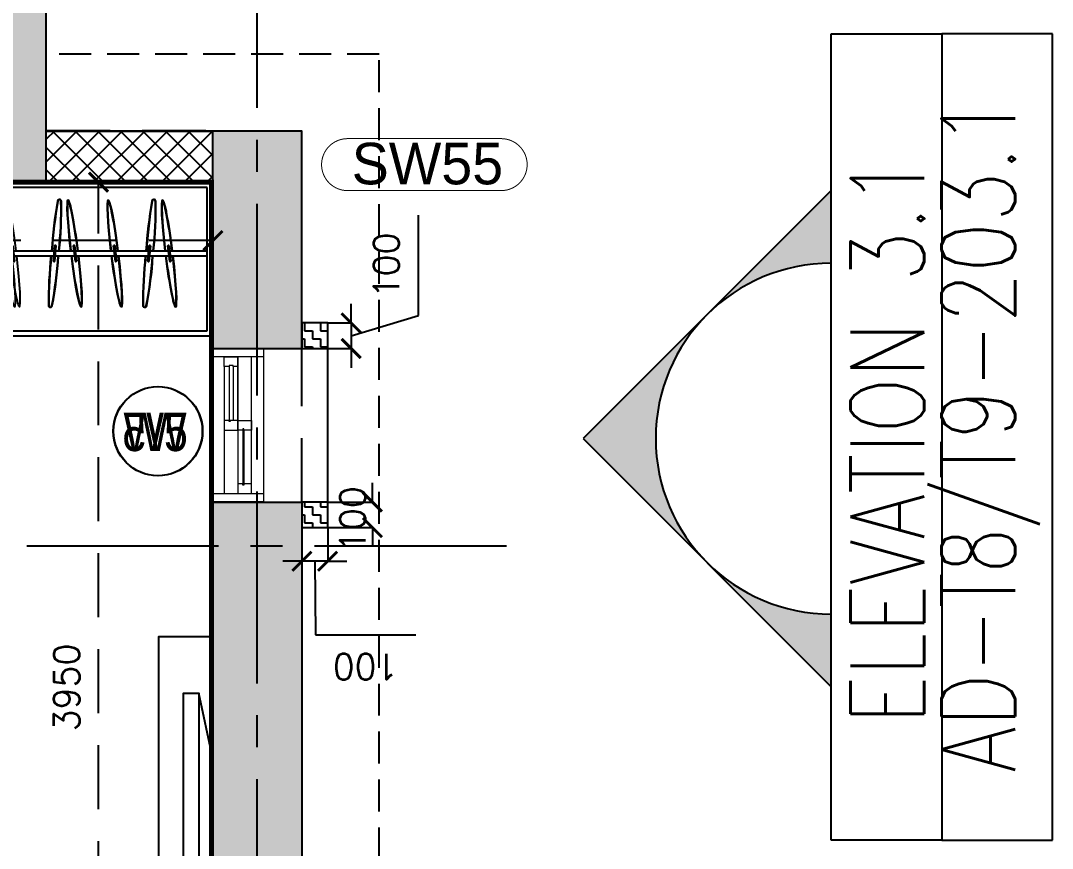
# Model space of a CAD drawing. Header units: millimetres. Extents: x 1135099 to 1230264, y -5736945 to -5695799.
# Drawn here: x 1216051 to 1220083, y -5726078 to -5722843 of the extents above; entities that cross this region are included whole.
import ezdxf
from ezdxf.enums import TextEntityAlignment as Align

# ---------------------------------------------------------------- set-up
doc = ezdxf.new("R2010")
doc.units = ezdxf.units.MM
doc.header["$LTSCALE"] = 1000
doc.header["$MEASUREMENT"] = 0
for name, pattern in [('2BHK-A - FRONT$1$AUDIT_D_120904163729-0', [0]), ('AUDIT_D_120904163729-0', [0]), ('T8(T9 IS SIMILAR) - 1st FLOOR ELEVATION$0$AUDIT_D_120904163729-0', [0]), ('T8(T9 IS SIMILAR) - 1st FLOOR ELEVATION$0$HIDDEN', [0.375, 0.25, -0.125]), ('T8(T9 IS SIMILAR) - DIMENSION & TEXTING$0$HIDDEN', [0.375, 0.25, -0.125]), ('T8(T9 IS SIMILAR) - TYPICAL FLOOR ELEVATION$1$AUDIT_D_120904163729-0', [0]), ('T8(T9 IS SIMILAR) - TYPICAL FLOOR ELEVATION$1$HIDDEN', [0.375, 0.25, -0.125]), ('T8(T9 IS SIMILAR)$0$$0$HIDDEN', [0.375, 0.25, -0.125]), ('T8_REFUGE COLUMNS$0$CENTER2', [1.125, 0.75, -0.125, 0.125, -0.125])]:
    doc.linetypes.add(name, pattern=pattern)
doc.layers.get('0').update_dxf_attribs({"linetype": 'AUDIT_D_120904163729-0'})
for name, color, linetype in [('2BHK-A - FRONT$0$a-furniture', 8, 'Continuous'), ('2BHK-A - FRONT$0$a-window-no', 125, 'Continuous'), ('2BHK-A - FRONT$1$A-HATCH -160', 251, '2BHK-A - FRONT$1$AUDIT_D_120904163729-0'), ('T8(T9 IS SIMILAR) - 1st FLOOR ELEVATION$0$A-WALL-FEATURES', 110, 'T8(T9 IS SIMILAR) - 1st FLOOR ELEVATION$0$AUDIT_D_120904163729-0'), ('T8(T9 IS SIMILAR) - DIMENSION & TEXTING$0$A-DIMENSIONS', 2, 'T8(T9 IS SIMILAR) - DIMENSION & TEXTING$0$HIDDEN'), ('T8(T9 IS SIMILAR) - DIMENSION & TEXTING$0$T8_REFUGE COLUMNS$0$a-section line', 92, 'Continuous'), ('T8(T9 IS SIMILAR) - DIMENSION & TEXTING$1$a-window-no', 125, 'Continuous'), ('T8(T9 IS SIMILAR) - TYPICAL FLOOR ELEVATION$1$A-DIM', 1, 'T8(T9 IS SIMILAR) - TYPICAL FLOOR ELEVATION$1$AUDIT_D_120904163729-0'), ('T8(T9 IS SIMILAR) - TYPICAL FLOOR ELEVATION$1$A-WALL HATCH', 252, 'T8(T9 IS SIMILAR) - TYPICAL FLOOR ELEVATION$1$AUDIT_D_120904163729-0'), ('T8(T9 IS SIMILAR) - TYPICAL FLOOR ELEVATION$1$A-WALL-FEATURES', 6, 'T8(T9 IS SIMILAR) - TYPICAL FLOOR ELEVATION$1$AUDIT_D_120904163729-0'), ('T8(T9 IS SIMILAR)$0$S-BEAM', 20, 'T8(T9 IS SIMILAR)$0$$0$HIDDEN'), ('T8_REFUGE COLUMNS$0$A-CENTERLINE', 193, 'T8_REFUGE COLUMNS$0$CENTER2'), ('T8_REFUGE COLUMNS$1$A-RCC COLS', 3, 'Continuous'), ('T8_TYPICAL COLUMNS$0$A-RCC COLS', 3, 'Continuous')]:
    doc.layers.add(name, color=color, linetype=linetype)
for name, color, linetype, lineweight in [('2BHK-A - FRONT$1$A-WALL- 160', 6, 'Continuous', 30), ('2BHK-A - FRONT$1$Window', 4, 'Continuous', 20), ('T8(T9 IS SIMILAR)$0$D&W', 8, 'Continuous', 25), ('T8_REFUGE COLUMNS$0$A-COLUMN NO size reduce', 81, 'Continuous', 25)]:
    doc.layers.add(name, color=color, linetype=linetype, lineweight=lineweight)
doc.layers.add('A-RERA CARPET AREA', color=30, linetype='Continuous', plot=False)
doc.layers.add('T8_REFUGE COLUMNS$1$COL-HATCH', color=7, linetype='Continuous', lineweight=25, true_color=0xa3a3a3)
doc.styles.add('2BHK-A - FRONT$0$LODHA STANDERD', font='sanss___.ttf')
doc.styles.add('T8(T9 IS SIMILAR) - DIMENSION & TEXTING$0$Romans 1', font='romans.shx', dxfattribs={"height": 100})
doc.styles.add('T8(T9 IS SIMILAR) - DIMENSION & TEXTING$0$T8_REFUGE COLUMNS$0$TEXT1', font='simplex.shx', dxfattribs={"width": 0.8})
doc.styles.add('T8(T9 IS SIMILAR) - DIMENSION & TEXTING$1$LODHA STANDERD', font='sanss___.ttf')
doc.styles.add('T8(T9 IS SIMILAR) - TYPICAL FLOOR ELEVATION$1$Romans 1', font='romans.shx', dxfattribs={"height": 100})
doc.styles.add('T8_REFUGE COLUMNS$0$STANDARD', font='GOTHIC.TTF')
doc.dimstyles.new('T8(T9 IS SIMILAR) - DIMENSION & TEXTING$0$ALPINE S', dxfattribs={"dimscale": 0, "dimtxt": 100, "dimasz": 75, "dimexe": 0, "dimexo": 0, "dimgap": 75, "dimtad": 1, "dimdec": 0, "dimzin": 0, "dimdsep": 46, "dimtxsty": 'T8(T9 IS SIMILAR) - DIMENSION & TEXTING$0$Romans 1', "dimblk": 'T8(T9 IS SIMILAR) - DIMENSION & TEXTING$0$_ArchTick', "dimcen": 0.09, "dimclrd": 256, "dimclre": 256, "dimclrt": 7, "dimadec": 0, "dimazin": 0, "dimtfac": 1, "dimtdec": 0, "dimtofl": 0, "dimtmove": 1, "dimatfit": 0, "dimldrblk": 'T8(T9 IS SIMILAR) - DIMENSION & TEXTING$0$_Open90', "dimfxl": 1, "dimtolj": 1, "dimtzin": 0, "dimarcsym": 0})
doc.dimstyles.new('T8(T9 IS SIMILAR) - TYPICAL FLOOR ELEVATION$1$ALPINE S', dxfattribs={"dimscale": 0, "dimtxt": 100, "dimasz": 75, "dimexe": 0, "dimexo": 0, "dimgap": 75, "dimtad": 1, "dimdec": 0, "dimzin": 0, "dimdsep": 46, "dimtxsty": 'T8(T9 IS SIMILAR) - TYPICAL FLOOR ELEVATION$1$Romans 1', "dimblk": 'T8(T9 IS SIMILAR) - TYPICAL FLOOR ELEVATION$1$_ArchTick', "dimcen": 0.09, "dimclrd": 256, "dimclre": 256, "dimclrt": 7, "dimadec": 0, "dimazin": 0, "dimtfac": 1, "dimtdec": 0, "dimtofl": 0, "dimtmove": 1, "dimatfit": 0, "dimldrblk": 'T8(T9 IS SIMILAR) - TYPICAL FLOOR ELEVATION$1$_Open90', "dimfxl": 1, "dimtolj": 1, "dimtzin": 0, "dimarcsym": 0})

# ---------------------------------------------------------------- blocks, each defined once
blk = doc.blocks.new('T8(T9 IS SIMILAR) - DIMENSION & TEXTING$1$WINDOW TAG')
at = {"layer": 'T8(T9 IS SIMILAR) - DIMENSION & TEXTING$1$a-window-no'}
blk.add_circle((0, 0), 174.0900956831736, dxfattribs=at)
at = {"layer": 'T8(T9 IS SIMILAR) - DIMENSION & TEXTING$1$a-window-no', "style": 'T8(T9 IS SIMILAR) - DIMENSION & TEXTING$1$LODHA STANDERD'}
blk.add_attdef('WINDOW', text='', height=150, dxfattribs=at).set_placement((11.34681474116587, 2.790841638110578), align=Align.MIDDLE_CENTER)
blk = doc.blocks.new('T8(T9 IS SIMILAR) - DIMENSION & TEXTING$0$_ArchTick')
at = {"color": 0, "linetype": 'ByBlock', "const_width": 0.15}
blk.add_lwpolyline([(-0.5, -0.5), (0.5, 0.5)], dxfattribs=at)
blk = doc.blocks.new('*D535')
at = {"layer": 'T8(T9 IS SIMILAR) - DIMENSION & TEXTING$0$A-DIMENSIONS', "linetype": 'T8(T9 IS SIMILAR) - DIMENSION & TEXTING$0$HIDDEN', "lineweight": -2, "transparency": 16777216}
for p, q in [((1216152.191388708, -5723474.384338683), (1216355.803454584, -5723474.384338683)), ((1216223.798399732, -5727424.643988041), (1216355.803454584, -5727424.643988041))]:
    blk.add_line(p, q, dxfattribs=at)
at = {"layer": 'T8(T9 IS SIMILAR) - DIMENSION & TEXTING$0$A-DIMENSIONS', "lineweight": -2, "transparency": 16777216}
blk.add_line((1216355.803454584, -5727424.643988041), (1216355.803454584, -5723474.384338683), dxfattribs=at)
at = {"layer": 'T8(T9 IS SIMILAR) - DIMENSION & TEXTING$0$A-DIMENSIONS', "linetype": 'ByBlock', "lineweight": -2, "transparency": 16777216, "xscale": 75, "yscale": 75, "zscale": 75}
for p, rotation in [((1216355.803454584, -5723474.384338683), 90), ((1216355.803454584, -5727424.643988041), 270)]:
    blk.add_blockref('T8(T9 IS SIMILAR) - DIMENSION & TEXTING$0$_ArchTick', p, dxfattribs=dict(at, rotation=rotation))
at = {"layer": 'T8(T9 IS SIMILAR) - DIMENSION & TEXTING$0$A-DIMENSIONS', "color": 7, "linetype": 'ByBlock', "transparency": 16777216, "insert": (1216230.803454585, -5725449.514163362), "char_height": 100, "attachment_point": 5, "rotation": 90, "style": 'T8(T9 IS SIMILAR) - DIMENSION & TEXTING$0$Romans 1'}
blk.add_mtext('\\A1;3950', dxfattribs=at)
blk = doc.blocks.new('T8(T9 IS SIMILAR) - DIMENSION & TEXTING$0$_Open90')
at = {"color": 0, "linetype": 'ByBlock', "lineweight": -2}
for p, q in [((0, 0), (-1, 0)), ((-0.5, 0.5), (0, 0)), ((0, 0), (-0.5, -0.5))]:
    blk.add_line(p, q, dxfattribs=at)
blk = doc.blocks.new('*D536')
at = {"layer": 'T8(T9 IS SIMILAR) - DIMENSION & TEXTING$0$A-DIMENSIONS', "linetype": 'T8(T9 IS SIMILAR) - DIMENSION & TEXTING$0$HIDDEN', "lineweight": -2, "transparency": 16777216}
for p, q in [((1214202.191973625, -5723474.027685666), (1214202.191973625, -5723702.608268144)), ((1216802.264499908, -5723474.931173137), (1216802.264499908, -5723702.608268144))]:
    blk.add_line(p, q, dxfattribs=at)
at = {"layer": 'T8(T9 IS SIMILAR) - DIMENSION & TEXTING$0$A-DIMENSIONS', "lineweight": -2, "transparency": 16777216}
blk.add_line((1216802.264499908, -5723702.608268144), (1214202.191973625, -5723702.608268144), dxfattribs=at)
at = {"layer": 'T8(T9 IS SIMILAR) - DIMENSION & TEXTING$0$A-DIMENSIONS', "linetype": 'ByBlock', "lineweight": -2, "transparency": 16777216, "xscale": 75, "yscale": 75, "zscale": 75, "rotation": 180}
blk.add_blockref('T8(T9 IS SIMILAR) - DIMENSION & TEXTING$0$_ArchTick', (1214202.191973625, -5723702.608268144), dxfattribs=at)
at = {"layer": 'T8(T9 IS SIMILAR) - DIMENSION & TEXTING$0$A-DIMENSIONS', "linetype": 'ByBlock', "lineweight": -2, "transparency": 16777216, "xscale": 75, "yscale": 75, "zscale": 75}
blk.add_blockref('T8(T9 IS SIMILAR) - DIMENSION & TEXTING$0$_ArchTick', (1216802.264499908, -5723702.608268144), dxfattribs=at)
at = {"layer": 'T8(T9 IS SIMILAR) - DIMENSION & TEXTING$0$A-DIMENSIONS', "color": 7, "linetype": 'ByBlock', "transparency": 16777216, "insert": (1215502.228236767, -5723577.608268144), "char_height": 100, "attachment_point": 5, "style": 'T8(T9 IS SIMILAR) - DIMENSION & TEXTING$0$Romans 1'}
blk.add_mtext('\\A1;2600', dxfattribs=at)
blk = doc.blocks.new('T8(T9 IS SIMILAR) - 1st FLOOR ELEVATION')
at = {"layer": 'T8(T9 IS SIMILAR) - 1st FLOOR ELEVATION$0$A-WALL-FEATURES', "color": 2, "linetype": 'T8(T9 IS SIMILAR) - 1st FLOOR ELEVATION$0$HIDDEN', "ltscale": 0.5}
blk.add_lwpolyline([(1213403.923836217, -5728184.613145607), (1217451.947179987, -5728184.674789916), (1217451.949408412, -5722974.027665386), (1216152.191388707, -5722974.027665387)], dxfattribs=at)
blk = doc.blocks.new('T8_REFUGE COLUMNS')
at = {"layer": 'T8_REFUGE COLUMNS$1$COL-HATCH', "linetype": 'ByBlock'}
h = blk.add_hatch(color=256, dxfattribs=at)
h.dxf.hatch_style = 1
h.paths.add_polyline_path([(1215902.069074492, -5723474.863638669), (1216152.069074492, -5723474.863638669), (1216152.069074492, -5721674.863253403), (1215902.069074492, -5721674.863253403)])
h = blk.add_hatch(color=256, dxfattribs=at)
h.dxf.hatch_style = 1
h.paths.add_polyline_path([(1216802.069074492, -5724124.863883417), (1217152.069074492, -5724124.863883417), (1217152.069074492, -5723274.863253403), (1216802.069074492, -5723274.863253403)])
h = blk.add_hatch(color=256, dxfattribs=at)
h.dxf.hatch_style = 1
h.paths.add_polyline_path([(1217152.069074492, -5726519.859366556), (1216802.069074492, -5726519.859366556), (1216802.069074492, -5724724.863253403), (1217152.069074492, -5724724.863253403)])
at = {"layer": 'T8_REFUGE COLUMNS$0$A-CENTERLINE'}
for p, q in [((1216977.069084531, -5728808.541404216), (1216977.069084531, -5698299.636913834)), ((1217951.315823077, -5724897.361309979), (1182156.903157666, -5724897.361309979))]:
    blk.add_line(p, q, dxfattribs=at)
at = {"layer": 'T8_REFUGE COLUMNS$0$A-COLUMN NO size reduce', "linetype": 'ByBlock', "const_width": 3.9}
blk.add_lwpolyline([(1217330.155076197, -5723507.379060685, -1), (1217330.155076199, -5723304.204349603), (1217930.355620046, -5723304.204349602, -1), (1217930.355620044, -5723507.379060685)], format="xyb", close=True, dxfattribs=at)
at = {"layer": 'T8_REFUGE COLUMNS$1$A-RCC COLS', "linetype": 'ByBlock'}
for points in [[(1215902.069074492, -5723474.863638669), (1216152.069074492, -5723474.863638669), (1216152.069074492, -5721674.863253403), (1215902.069074492, -5721674.863253403)], [(1216802.069074492, -5724124.863883417), (1217152.069074492, -5724124.863883417), (1217152.069074492, -5723274.863253403), (1216802.069074492, -5723274.863253403)], [(1217152.069074492, -5726519.859366556), (1216802.069074492, -5726519.859366556), (1216802.069074492, -5724724.863253403), (1217152.069074492, -5724724.863253403)]]:
    blk.add_lwpolyline(points, close=True, dxfattribs=at)
at = {"layer": 'T8_REFUGE COLUMNS$0$A-COLUMN NO size reduce', "linetype": 'ByBlock', "insert": (1217346.405076198, -5723320.454349604), "char_height": 162.5, "attachment_point": 1, "style": 'T8_REFUGE COLUMNS$0$STANDARD'}
blk.add_mtext_dynamic_manual_height_columns('SW55', width=444.6849770843983, gutter_width=500, heights=[0], dxfattribs=at)
blk = doc.blocks.new('T8_TYPICAL COLUMNS')
at = {"layer": 'T8_TYPICAL COLUMNS$0$A-RCC COLS', "linetype": 'ByBlock'}
blk.add_blockref('T8_REFUGE COLUMNS', (0, 0), dxfattribs=at)
blk = doc.blocks.new('2BHK-A - FRONT$0$WINDOW TAG')
at = {"layer": '2BHK-A - FRONT$0$a-window-no'}
blk.add_circle((0, 0), 174.0900956831736, dxfattribs=at)
at = {"layer": '2BHK-A - FRONT$0$a-window-no', "style": '2BHK-A - FRONT$0$LODHA STANDERD'}
blk.add_attdef('WINDOW', text='', height=150, dxfattribs=at).set_placement((11.34681474116587, 2.790841638110578), align=Align.MIDDLE_CENTER)
blk = doc.blocks.new('2BHK-A - FRONT$0$1500-flat-1-flat-1')
at = {"layer": '2BHK-A - FRONT$1$Window', "color": 1, "lineweight": 13}
for p, q in [((5694378.815488767, 1149675.607514798), (5694378.815108042, 1149141.603627951, -1.245012984637178e-09)), ((5694425.488441375, 1149179.103627951, -1.245017357293244e-09), (5694425.489713932, 1149675.607514798)), ((5694478.815042851, 1149427.355316401), (5694478.815488768, 1149675.607514798)), ((5694578.813578997, 1149675.607514798), (5694578.815108042, 1149141.603627951, -1.24502172994931e-09)), ((5694478.815247437, 1149638.10748181), (5694478.814801521, 1149427.355283413)), ((5694532.162134417, 1149638.107544674), (5694532.16086186, 1149141.603627951, -1.245017357293244e-09)), ((5694478.81613927, 1149457.04460192), (5694478.814866712, 1149141.603594963, -1.245017357293244e-09)), ((5694378.815934683, 1149389.855316401), (5694378.815108042, 1149179.103627951, -1.245012984637178e-09)), ((5694478.815934683, 1149389.855316401), (5694478.815108042, 1149179.103627951, -1.245017357293244e-09))]:
    blk.add_line(p, q, dxfattribs=at)
at = {"layer": '2BHK-A - FRONT$1$Window', "color": 5, "lineweight": 13}
for p, q in [((5694497.398580771, 1149638.10748181), (5694497.398134855, 1149427.355283413)), ((5694513.578580771, 1149638.10748181), (5694513.578134854, 1149427.355283413)), ((5694455.732601349, 1149389.855316401), (5694455.731774708, 1149179.103627951, -1.245017357293244e-09)), ((5694460.232601349, 1149389.855316401), (5694460.231774708, 1149179.103627951, -1.245017357293244e-09))]:
    blk.add_line(p, q, dxfattribs=at)
at = {"layer": '2BHK-A - FRONT$1$Window', "color": 4, "lineweight": 13}
for points in [[(5694378.815488767, 1149708.607514798), (5694378.815488767, 1149675.607514798), (5694578.815488767, 1149675.607514798), (5694578.815488767, 1149708.607514798)], [(5694513.578801084, 1149638.107544674), (5694532.162134417, 1149638.107544674), (5694532.162134417, 1149675.607544674), (5694478.815467751, 1149675.607544674), (5694478.815467751, 1149638.107544674), (5694497.398801085, 1149638.107544674), (5694497.398801085, 1149642.607544674), (5694513.578801084, 1149642.607544674)], [(5694460.232601349, 1149389.855316401), (5694478.815934683, 1149389.855316401), (5694478.815934683, 1149427.355316401), (5694425.489268016, 1149427.355316401), (5694425.489268016, 1149389.855316401), (5694455.732601349, 1149389.855316401), (5694455.732601349, 1149394.355316401), (5694460.232601349, 1149394.355316401)], [(5694513.578084238, 1149427.355571374), (5694532.161417572, 1149427.355571374), (5694532.161417572, 1149389.855571374), (5694478.834750904, 1149389.855571374), (5694478.834750904, 1149427.355571374), (5694509.078084238, 1149427.355571374), (5694509.078084238, 1149422.855571374), (5694513.578084238, 1149422.855571374)], [(5694460.231774708, 1149179.103627951), (5694478.815108042, 1149179.103627951), (5694478.815108042, 1149141.603627951), (5694425.488441375, 1149141.603627951), (5694425.488441375, 1149179.103627951), (5694455.731774708, 1149179.103627951), (5694455.731774708, 1149174.603627951), (5694460.231774708, 1149174.603627951)], [(5694378.815108042, 1149141.603627951), (5694378.815108042, 1149108.603627951), (5694578.815108042, 1149108.603627951), (5694578.815108042, 1149141.603627951)]]:
    blk.add_lwpolyline(points, close=True, dxfattribs=at)
blk = doc.blocks.new('2BHK-A - FRONT$0$A$C7BF77BFD')
at = {"layer": '2BHK-A - FRONT$0$a-furniture'}
for p, q in [((-300, 1078.120379562071), (-246.9463325756151, 1328.120379562071)), ((-300, 1078.120379562071), (-300, 478.1203795620712)), ((-246.9463325756151, 228.1203795620713), (-300, 478.1203795620712))]:
    blk.add_line(p, q, dxfattribs=at)
for points in [[(-300, 1550), (-300, 0), (-90, 0), (-90, 1550)], [(-246.9463325756151, 228.1203795620713), (-186.946332575615, 228.1203795620713), (-186.946332575615, 1328.120379562071), (-246.9463325756151, 1328.120379562071)]]:
    blk.add_lwpolyline(points, close=True, dxfattribs=at)
blk = doc.blocks.new('2BHK-A - FRONT$0$A$C6E931037')
at = {"layer": '2BHK-A - FRONT$0$a-furniture'}
for p, q in [((1049.999999966123, 599.9999779458158), (-1.58324838e-08, 600.0000000004657)), ((-1.58324838e-08, 600.0000000004657), (0, 0)), ((1029.999999966705, 579.9999779453501), (19.99999998451676, 580.0000000009312)), ((19.99999998451676, 580.0000000009312), (19.99999999930151, 20.00000000093132)), ((1029.999999981723, 19.99997794535011), (1029.999999966705, 579.9999779453501)), ((1049.999999982305, -2.20541842282e-05), (1049.999999966123, 599.9999779458158)), ((1028.958442471688, 287.4999779420905), (18.95844248938374, 287.5000000759028)), ((169.2455969427246, 247.5497097959742), (161.9334363370435, 307.1024788944051)), ((170.7943349257111, 247.5497097959742), (163.4821743199136, 307.1024788944051)), ((164.9110747920349, 307.4680869244038), (172.2232353979489, 247.915317825973)), ((166.4598127751378, 307.4680869244038), (173.7719733808189, 247.915317825973)), ((242.4340424101101, 247.6141369538382), (247.663386973436, 307.3858188400045)), ((243.982780393213, 247.6141369538382), (249.2121249565389, 307.3858188395389)), ((250.651971067884, 307.1243516113609), (245.4226265043253, 247.3526697256602)), ((252.2007090507541, 307.1243516118266), (246.9713644874282, 247.3526697256602)), ((381.3557005159091, 247.549709785264), (374.0435399103444, 307.1024788832292)), ((374.0435399103444, 307.1024788832292), (374.0435399101116, 307.1024788836949)), ((382.904438499012, 247.549709785264), (375.5922778934473, 307.1024788832292)), ((375.5922778934473, 307.1024788832292), (375.5922778933308, 307.1024788836949)), ((377.021178365103, 307.4680869136937), (377.0211783654522, 307.4680869141594)), ((377.0211783654522, 307.4680869141594), (384.3333389712499, 247.9153178152628)), ((378.5699163482059, 307.4680869136937), (378.5699163484387, 307.4680869136937)), ((378.5699163484387, 307.4680869136937), (385.8820769540034, 247.9153178157285)), ((538.209900370799, 247.5497097959742), (530.8977397650013, 307.1024788944051)), ((539.758638353669, 247.5497097959742), (532.446477747988, 307.1024788939393)), ((533.8753782201092, 307.4680869244038), (541.1875388257904, 247.915317825973)), ((535.4241162033286, 307.4680869244038), (542.7362768088933, 247.915317825973)), ((611.3983458383009, 247.6141369543038), (616.6276904016268, 307.3858188400045)), ((612.9470838212873, 247.6141369538382), (618.1764283846132, 307.3858188400045)), ((619.6162744957255, 307.1243516118266), (614.3869299325161, 247.3526697256602)), ((621.1650124788283, 307.1243516118266), (615.9356679155024, 247.3526697256602)), ((780.1671005079988, 247.5497097959742), (772.8549399024341, 307.1024788939393)), ((775.8325783574255, 307.4680869244038), (783.1447389632231, 247.9153178264387)), ((799.4177296082489, 247.5497097722255), (792.1055690022187, 307.102478871122)), ((795.0832074575592, 307.4680869006552), (802.3953680631239, 247.91531780269)), ((853.3555459755008, 247.6141369543038), (858.5848905388266, 307.3858188400045)), ((861.5734746332747, 307.1243516113609), (856.3441300697157, 247.3526697261259)), ((872.6061750755181, 247.6141369310208), (877.8355196390767, 307.3858188162558)), ((880.8241037332917, 307.1243515885435), (875.594759169966, 247.3526697023772)), ((1029.999999975203, 267.4999779416248), (19.99999999278225, 267.5000000759028)), ((381.3557005156763, 247.5497097857296), (381.3557005159091, 247.549709785264)), ((382.9044384988957, 247.5497097857296), (382.904438499012, 247.549709785264)), ((384.3333389712499, 247.9153178152628), (384.3333389707842, 247.9153178157285)), ((385.8820769540034, 247.9153178157285), (385.8820769540034, 247.9153178157285)), ((0, 0), (1049.999999982305, -2.20541842282e-05)), ((19.99999999930151, 20.00000000093132), (1029.999999981723, 19.99997794535011))]:
    blk.add_line(p, q, dxfattribs=at)
for centre, radius, start, end in [((263.6081265741959, 481.0965554751455), 6.914251683667059, 353.3257619281237, 176.6742380734257), ((265.156864557066, 481.0965554746799), 6.914251683782685, 353.3257619281237, 176.6742380734257), ((632.5724300021537, 481.0965554751455), 6.914251683782685, 353.3257619281237, 176.6742380734257), ((634.1211679849075, 481.0965554751455), 6.914251683667059, 353.3257619281237, 176.6742380734257), ((874.5296301394701, 481.0965554751455), 6.914251683667059, 353.3257619281237, 176.6742380734257), ((893.7802592394873, 481.0965554518625), 6.914251683667059, 353.3257619281237, 176.6742380734257), ((1679.106210710015, 203.5473303203471), 1449.303321599868, 168.9431999555321, 176.6792138027048), ((1680.654948692885, 203.5473303231411), 1449.303321599446, 168.9431999555321, 176.6792138027048), ((-1659.607994346879, 483.1034155935058), 1930.08556098206, 354.1834055098278, 359.9165696366917), ((-1658.059256359236, 483.1034155930402), 1930.08556097738, 354.1834055098278, 359.9165696366917), ((2048.070514137973, 203.5473303231411), 1449.303321599446, 168.9431999555321, 176.6792138027048), ((2049.619252120843, 203.5473303240724), 1449.303321599267, 168.9431999555321, 176.6792138027048), ((-1290.643690918921, 483.1034155958341), 1930.08556098218, 354.1834055098278, 359.9165696366917), ((-1289.094952936051, 483.1034155911774), 1930.08556098194, 354.1834055098278, 359.9165696366917), ((2290.027714275289, 203.5473303212784), 1449.303321599689, 168.9431999555321, 176.6792138027048), ((2309.278343371814, 203.547330298461), 1449.303321596172, 168.9431999555321, 176.6792138027048), ((-1048.686490781605, 483.1034155935048), 1930.08556098206, 354.1834055098278, 359.9165696366917), ((-1029.435861681704, 483.1034155725501), 1930.08556098218, 354.1834055098278, 359.9165696366917), ((163.422255564481, 307.2852829094045), 1.499999999962489, 6.999999995991733, 186.9999999959917), ((164.9709935474675, 307.2852829094045), 1.500000000078037, 6.999999995991733, 186.9999999959917), ((249.15767902066, 307.2550852256827), 1.500000000103518, 354.9999999832368, 174.9999999832367), ((250.7064170036465, 307.2550852256827), 1.499999999946961, 355.0000000103834, 175.0000000103834), ((375.5323591376655, 307.2852828986943), 1.500000000078037, 6.999999995991733, 186.9999999959917), ((377.0810971207683, 307.2852828986943), 1.499999999962489, 6.999999995991733, 186.9999999959917), ((532.3865589925554, 307.2852829094045), 1.500000000078037, 6.999999995991733, 186.9999999959917), ((533.9352969756582, 307.2852829094045), 1.500000000250334, 6.999999995991733, 187.0000000225049), ((618.1219824487342, 307.2550852256827), 1.499999999987546, 355.0000000103834, 174.9999999832367), ((619.6707204317207, 307.2550852256827), 1.499999999987546, 355.0000000103834, 174.9999999832367), ((774.3437591299879, 307.2852829094045), 1.500000000134787, 6.999999995991733, 187.0000000225049), ((793.5943882298889, 307.2852828861214), 1.500000000193584, 6.999999968689963, 186.9999999959917), ((860.0791825860506, 307.2550852256827), 1.500000000103518, 354.9999999832368, 174.9999999832367), ((879.3298116861843, 307.2550852023996), 1.499999999946961, 355.0000000103834, 175.0000000103834), ((170.7344161702785, 247.7325138109736), 1.500000000193584, 186.9999999959917, 6.999999995991733), ((172.283154153265, 247.7325138109736), 1.500000000078037, 186.9999999959917, 6.999999995991733), ((1671.523869685945, 107.7657770989463), 1450.798930632114, 173.6788706252783, 181.3108132120268), ((1673.07260766509, 107.7657770970836), 1450.798930628686, 173.6788706252783, 181.3108132120268), ((-1666.000159844639, 396.9866048046397), 1928.224804715497, 350.3383233361271, 356.149502564193), ((-1664.451421866077, 396.9866048051053), 1928.224804720058, 350.3383233361271, 356.149502564193), ((243.9283344572177, 247.4834033395164), 1.499999999946961, 174.9999999832367, 355.0000000103834), ((245.4770724403206, 247.4834033395164), 1.499999999946961, 174.9999999832367, 355.0000000103834), ((382.8445197432302, 247.7325138007291), 1.500000000078037, 186.9999999959917, 6.999999995991733), ((384.3932577264495, 247.7325138007291), 1.500000000078037, 186.9999999959917, 6.999999995991733), ((539.6987195983529, 247.7325138109736), 1.499999999962489, 186.9999999959917, 6.999999995991733), ((541.2474575813393, 247.7325138109736), 1.500000000078037, 186.9999999959917, 6.999999995991733), ((2040.488173110061, 107.7657770980149), 1450.79893062859, 173.6788706252783, 181.3108132120268), ((2042.036911093164, 107.7657770970836), 1450.798930628686, 173.6788706252783, 181.3108132120268), ((-1297.035856416565, 396.9866048046397), 1928.224804715497, 350.3383233361271, 356.149502564193), ((-1295.487118433462, 396.986604805571), 1928.224804715675, 350.3383233361271, 356.149502564193), ((612.8926378854084, 247.483403339982), 1.499999999987546, 174.9999999832367, 354.9999999832368), ((614.4413758683949, 247.4834033395164), 1.499999999946961, 174.9999999832367, 355.0000000103834), ((781.6559197355529, 247.7325138109736), 1.500000000250334, 186.9999999959917, 7.000000022504973), ((800.9065488356862, 247.7325137876905), 1.499999999962489, 187.0000000225049, 6.999999995991733), ((2282.445373247727, 107.7657770994119), 1450.798930628622, 173.6788706252783, 181.3108132120268), ((-1055.078656279249, 396.9866048055702), 1928.224804715559, 350.3383233361271, 356.149502564193), ((2301.696002347512, 107.7657770747319), 1450.798930628707, 173.6788706252783, 181.3108132120268), ((854.8498380226082, 247.4834033404477), 1.499999999987546, 175.0000000103834, 354.9999999832368), ((-1035.828027179232, 396.986604783684), 1928.224804715769, 350.3383233361271, 356.149502564193), ((874.100467122742, 247.483403316699), 1.500000000103518, 174.9999999832367, 354.9999999832368), ((227.9719927400583, 73.7736817584373), 6.914251683610495, 173.3257619281237, 356.6742380734257), ((229.520730722812, 73.7736817584373), 6.914251683869949, 173.3257619281237, 356.6742380734257), ((596.9362961678997, 73.7736817584373), 6.914251683842934, 173.3257619281237, 356.6742380734257), ((598.4850341510028, 73.7736817584373), 6.914251683842934, 173.3257619281237, 356.6742380734257), ((838.8934963053323, 73.7736817584373), 6.914251683610495, 173.3257619281237, 356.6742380734257), ((858.1441254052334, 73.77368173515424), 6.914251683726715, 173.3257619281237, 356.6742380734257)]:
    blk.add_arc(centre, radius, start, end, dxfattribs=at)
for centre, major_axis, ratio, start_param, end_param in [((169.1765018119476, 272.7289716168307), (-26.22124514872598, 213.5549042169847), 0.0657066117389684, -1.509643641963399, 1.493508477088102), ((170.7252397948177, 272.7289716172963), (-26.22124514872598, 213.5549042169847), 0.0657066117389684, -1.509643641963399, 1.493508477088102), ((381.2866053852487, 272.7289716065861), (-26.22124514871182, 213.5549042168683), 0.0657066117390044, -1.509643641963365, 1.49350847708806), ((382.8353433683515, 272.7289716065861), (-26.22124514871182, 213.5549042168683), 0.0657066117390044, -1.509643641963365, 1.49350847708806), ((538.140805240022, 272.7289716168307), (-26.22124514872598, 213.5549042169847), 0.0657066117389684, -1.509643641963399, 1.493508477088102), ((539.6895432230085, 272.7289716172963), (-26.22124514872598, 213.5549042169847), 0.0657066117389684, -1.509643641963399, 1.493508477088102), ((780.0980053773383, 272.7289716168307), (-26.22124514872598, 213.5549042169847), 0.0657066117389684, -1.509643641963399, 1.493508477088102), ((799.3486344772391, 272.7289715935476), (-26.22124514872598, 213.5549042169847), 0.0657066117389684, -1.509643641963399, 1.493508477088102), ((167.9578083779197, 282.6544331335463), (-26.22124514393536, 213.5549042169723), 0.0657066117405479, 1.633748928701264, 4.633301213605517), ((169.5065463609062, 282.6544331335463), (-26.22124514393536, 213.5549042169723), 0.0657066117405479, 1.633748928701264, 4.633301213605517), ((380.0679119512207, 282.654433122836), (-26.22124514393536, 213.5549042169723), 0.0657066117405479, 1.633748928701264, 4.633301213605517), ((381.6166499343235, 282.6544331223704), (-26.22124514393536, 213.5549042169723), 0.0657066117405479, 1.633748928701264, 4.633301213605517), ((536.9221118058776, 282.6544331335463), (-26.22124514393536, 213.5549042169723), 0.0657066117405479, 1.633748928701264, 4.633301213605517), ((538.4708497889804, 282.6544331335463), (-26.22124514393536, 213.5549042169723), 0.0657066117405479, 1.633748928701264, 4.633301213605517), ((778.8793119434268, 282.6544331335463), (-26.22124514393536, 213.5549042169723), 0.0657066117405479, 1.633748928701264, 4.633301213605517), ((798.129941043211, 282.6544331102632), (-26.22124514393536, 213.5549042169723), 0.0657066117405479, 1.633748928701264, 4.633301213605517)]:
    blk.add_ellipse(centre, major_axis=major_axis, ratio=ratio, start_param=start_param, end_param=end_param, dxfattribs=at)
blk = doc.blocks.new('2BHK-A - FRONT')
at = {"layer": '2BHK-A - FRONT$1$A-HATCH -160', "linetype": 'ByBlock'}
h = blk.add_hatch(dxfattribs=at)
h.set_pattern_fill('ANSI37', color=256, scale=500)
h.set_pattern_definition([(45, (0, 0), (-44.19417382415921, 44.19417382415922), []), (135, (0, 0), (-44.19417382415922, -44.19417382415921), [])])
h.paths.add_polyline_path([(1141249.498052857, -5727584.835332616), (1141049.48615181, -5727584.83532524), (1141049.48615181, -5726519.503095115), (1141249.498052857, -5726519.503102491)])
h.paths.add_polyline_path([(1141249.493825057, -5723474.219022865), (1141899.211027135, -5723474.219022865), (1141899.211027135, -5723274.2186376), (1141249.493825057, -5723274.2186376)])
h.paths.add_polyline_path([(1147999.48615181, -5728684.219022865), (1148199.48615181, -5728684.219022865), (1148199.48615181, -5727609.768514666), (1147999.48615181, -5727609.768514666)])
at = {"layer": '2BHK-A - FRONT$1$A-WALL- 160', "linetype": 'ByBlock'}
for p, q in [((1141249.48615181, -5723274.575290613), (1141899.211027135, -5723274.574520119)), ((1141249.48615181, -5723474.574905395), (1141899.48615181, -5723474.574134533))]:
    blk.add_line(p, q, dxfattribs=at)
at = {"layer": '2BHK-A - FRONT$0$a-furniture', "extrusion": (-0.0001592941474402043, -0.0005121547952845068, -0.9999998561614099), "zscale": -1.000000000000021, "rotation": 180}
blk.add_blockref('2BHK-A - FRONT$0$A$C6E931037', (-1141249.817957779, -5723474.496472778, 2749.510826741993), dxfattribs=at)
at = {"layer": '2BHK-A - FRONT$0$a-furniture', "extrusion": (-0.0001592941754843033, 0.0005121547865620002, 0.99999985616141)}
blk.add_blockref('2BHK-A - FRONT$0$A$C7BF77BFD', (1141549.47141225, -5726798.731145207, -3115.641693498373), dxfattribs=at)
at = {"layer": '2BHK-A - FRONT$0$a-window-no'}
ref = blk.add_blockref('2BHK-A - FRONT$0$WINDOW TAG', (1141463.275623056, -5724447.456131916), dxfattribs=dict(at, xscale=-1, rotation=180))
ref.add_attrib('WINDOW', 'W5', dxfattribs={"height": 150, "style": '2BHK-A - FRONT$0$LODHA STANDERD', "width": 0.8}).set_placement((1141475.939310224, -5724450.246973552), align=Align.MIDDLE_CENTER)
at = {"layer": '2BHK-A - FRONT$1$A-WALL- 160'}
blk.add_blockref('2BHK-A - FRONT$0$1500-flat-1-flat-1', (-4553329.001490943, -6873832.827167679), dxfattribs=at)
blk = doc.blocks.new('T8(T9 IS SIMILAR) - TYPICAL FLOOR ELEVATION$1$_ArchTick')
at = {"color": 0, "linetype": 'ByBlock', "const_width": 0.15}
blk.add_lwpolyline([(-0.5, -0.5), (0.5, 0.5)], dxfattribs=at)
blk = doc.blocks.new('*D810')
at = {"layer": 'T8(T9 IS SIMILAR) - TYPICAL FLOOR ELEVATION$1$A-DIM', "linetype": 'T8(T9 IS SIMILAR) - TYPICAL FLOOR ELEVATION$1$HIDDEN', "lineweight": -2, "transparency": 16777216}
for p, q in [((1217152.069077839, -5724824.866768057), (1217152.069077839, -5724956.215104254)), ((1217252.516782917, -5724824.866768057), (1217252.516782917, -5724956.215104254))]:
    blk.add_line(p, q, dxfattribs=at)
at = {"layer": 'T8(T9 IS SIMILAR) - TYPICAL FLOOR ELEVATION$1$A-DIM', "lineweight": -2, "transparency": 16777216}
for p, q in [((1217152.069077839, -5724956.215104254), (1217077.069077839, -5724956.215104254)), ((1217252.516782917, -5724956.215104254), (1217152.069077839, -5724956.215104254)), ((1217202.292930378, -5724956.215104254), (1217204.252999383, -5725243.715104254)), ((1217252.516782917, -5724956.215104254), (1217327.516782917, -5724956.215104254)), ((1217204.252999383, -5725243.715104254), (1217597.11014224, -5725243.715104254))]:
    blk.add_line(p, q, dxfattribs=at)
at = {"layer": 'T8(T9 IS SIMILAR) - TYPICAL FLOOR ELEVATION$1$A-DIM', "linetype": 'ByBlock', "lineweight": -2, "transparency": 16777216, "xscale": 75, "yscale": 75, "zscale": 75}
blk.add_blockref('T8(T9 IS SIMILAR) - TYPICAL FLOOR ELEVATION$1$_ArchTick', (1217152.069077839, -5724956.215104254), dxfattribs=at)
at = {"layer": 'T8(T9 IS SIMILAR) - TYPICAL FLOOR ELEVATION$1$A-DIM', "linetype": 'ByBlock', "lineweight": -2, "transparency": 16777216, "xscale": 75, "yscale": 75, "zscale": 75, "rotation": 180}
blk.add_blockref('T8(T9 IS SIMILAR) - TYPICAL FLOOR ELEVATION$1$_ArchTick', (1217252.516782917, -5724956.215104254), dxfattribs=at)
at = {"layer": 'T8(T9 IS SIMILAR) - TYPICAL FLOOR ELEVATION$1$A-DIM', "color": 7, "linetype": 'ByBlock', "transparency": 16777216, "insert": (1217400.681570811, -5725368.715104254), "char_height": 100, "attachment_point": 5, "rotation": 180, "style": 'T8(T9 IS SIMILAR) - TYPICAL FLOOR ELEVATION$1$Romans 1'}
blk.add_mtext('\\A1;100', dxfattribs=at)
blk = doc.blocks.new('T8(T9 IS SIMILAR) - TYPICAL FLOOR ELEVATION$1$_Open90')
at = {"color": 0, "linetype": 'ByBlock', "lineweight": -2}
for p, q in [((0, 0), (-1, 0)), ((-0.5, 0.5), (0, 0)), ((0, 0), (-0.5, -0.5))]:
    blk.add_line(p, q, dxfattribs=at)
blk = doc.blocks.new('*D811')
at = {"layer": 'T8(T9 IS SIMILAR) - TYPICAL FLOOR ELEVATION$1$A-DIM', "lineweight": -2, "transparency": 16777216}
for p, q in [((1217606.852710207, -5723996.114384519), (1217606.852710207, -5723603.257241662)), ((1217344.352710207, -5724024.864885623), (1217344.352710207, -5723949.864885623)), ((1217344.352710207, -5724074.864384519), (1217606.852710207, -5723996.114384519)), ((1217344.352710207, -5724024.864885623), (1217344.352710207, -5724124.863883416)), ((1217344.352710207, -5724124.863883416), (1217344.352710207, -5724199.863883416))]:
    blk.add_line(p, q, dxfattribs=at)
at = {"layer": 'T8(T9 IS SIMILAR) - TYPICAL FLOOR ELEVATION$1$A-DIM', "linetype": 'T8(T9 IS SIMILAR) - TYPICAL FLOOR ELEVATION$1$HIDDEN', "lineweight": -2, "transparency": 16777216}
for p, q in [((1217252.516782916, -5724024.864885623), (1217344.352710207, -5724024.864885623)), ((1217252.516782916, -5724124.863883416), (1217344.352710207, -5724124.863883416))]:
    blk.add_line(p, q, dxfattribs=at)
at = {"layer": 'T8(T9 IS SIMILAR) - TYPICAL FLOOR ELEVATION$1$A-DIM', "linetype": 'ByBlock', "lineweight": -2, "transparency": 16777216, "xscale": 75, "yscale": 75, "zscale": 75}
for p, rotation in [((1217344.352710207, -5724024.864885623), 270), ((1217344.352710207, -5724124.863883416), 90)]:
    blk.add_blockref('T8(T9 IS SIMILAR) - TYPICAL FLOOR ELEVATION$1$_ArchTick', p, dxfattribs=dict(at, rotation=rotation))
at = {"layer": 'T8(T9 IS SIMILAR) - TYPICAL FLOOR ELEVATION$1$A-DIM', "color": 7, "linetype": 'ByBlock', "transparency": 16777216, "insert": (1217481.852710207, -5723799.685813091), "char_height": 100, "attachment_point": 5, "rotation": 90.00000000000001, "style": 'T8(T9 IS SIMILAR) - TYPICAL FLOOR ELEVATION$1$Romans 1'}
blk.add_mtext('\\A1;100', dxfattribs=at)
blk = doc.blocks.new('*D817')
at = {"layer": 'T8(T9 IS SIMILAR) - TYPICAL FLOOR ELEVATION$1$A-DIM', "lineweight": -2, "transparency": 16777216}
for p, q in [((1217427.110973519, -5724724.867770263), (1217427.110973519, -5724649.867770263)), ((1217427.110973519, -5724824.866768057), (1217427.110973519, -5724899.866768057))]:
    blk.add_line(p, q, dxfattribs=at)
at = {"layer": 'T8(T9 IS SIMILAR) - TYPICAL FLOOR ELEVATION$1$A-DIM', "linetype": 'T8(T9 IS SIMILAR) - TYPICAL FLOOR ELEVATION$1$HIDDEN', "lineweight": -2, "transparency": 16777216}
for p, q in [((1217252.516782916, -5724724.867770263), (1217427.110973519, -5724724.867770263)), ((1217252.516782916, -5724824.866768057), (1217427.110973519, -5724824.866768057))]:
    blk.add_line(p, q, dxfattribs=at)
at = {"layer": 'T8(T9 IS SIMILAR) - TYPICAL FLOOR ELEVATION$1$A-DIM', "linetype": 'ByBlock', "lineweight": -2, "transparency": 16777216, "xscale": 75, "yscale": 75, "zscale": 75}
for p, rotation in [((1217427.110973519, -5724724.867770263), 270), ((1217427.110973519, -5724824.866768057), 90)]:
    blk.add_blockref('T8(T9 IS SIMILAR) - TYPICAL FLOOR ELEVATION$1$_ArchTick', p, dxfattribs=dict(at, rotation=rotation))
at = {"layer": 'T8(T9 IS SIMILAR) - TYPICAL FLOOR ELEVATION$1$A-DIM', "color": 7, "linetype": 'ByBlock', "transparency": 16777216, "insert": (1217349.809855649, -5724791.966243819), "char_height": 100, "attachment_point": 5, "rotation": 90, "style": 'T8(T9 IS SIMILAR) - TYPICAL FLOOR ELEVATION$1$Romans 1'}
blk.add_mtext('\\A1;100', dxfattribs=at)
blk = doc.blocks.new('T8(T9 IS SIMILAR) - DIMENSION & TEXTING')
at = {"layer": 'T8(T9 IS SIMILAR) - DIMENSION & TEXTING$0$T8_REFUGE COLUMNS$0$a-section line', "extrusion": (1.108003958524235e-09, 6.496915289440713e-15, 1)}
h = blk.add_hatch(color=8, dxfattribs=at)
edge = h.paths.add_edge_path()
edge.add_line((1219218.770049977, -5723790.857694784), (1219218.770049971, -5723506.790033649))
edge.add_line((1219218.770049972, -5723506.790033649), (1218248.902388755, -5724476.657694888))
edge.add_line((1218248.902388754, -5724476.657694889), (1219218.770049986, -5725446.525356094))
edge.add_line((1219218.770049988, -5725446.525356093), (1219218.770049982, -5725162.457694958))
edge.add_ellipse((1219218.770049979, -5724476.657694872), major_axis=(-484.9338306081196, -484.9338306178915), ratio=0.9999999999999926, start_angle=-134.99999999999972, end_angle=45.00000000000023, ccw=False)
at = {"layer": 'T8(T9 IS SIMILAR) - DIMENSION & TEXTING$0$T8_REFUGE COLUMNS$0$a-section line', "linetype": 'Continuous'}
for p, q in [((1219218.770049925, -5722894.971044756, 0.4895635743047791), (1219650.77004999, -5722894.971044742, 0.4895630956602489)), ((1219218.770050106, -5726046.037009833, 0.4895635743178416), (1219218.770049925, -5722894.971044756, 0.4895635743047791)), ((1220082.770050057, -5722894.971044729, 0.4895626170158123), (1219650.77004999, -5722894.971044742, 0.4895630956602489)), ((1219650.77004999, -5722894.971044742, 0.4895630956602489), (1219650.770050178, -5726046.037009785, 0.4895630955996307)), ((1219650.77004999, -5722894.971044742, 0.4895630956602489), (1219650.770050178, -5726046.037009785, 0.4895630955996307)), ((1220082.770050242, -5726046.03700977, 0.4895626169551025), (1220082.770050057, -5722894.971044729, 0.4895626170158123)), ((1219218.770049921, -5723506.790033538, 0.4895635743160222), (1218248.90238871, -5724476.657694779, 0.4895646488850018)), ((1220082.770050106, -5723790.857694654, 0.4895626169888567), (1220082.770050098, -5723506.790033508, 0.4895626170120715)), ((1218248.90238871, -5724476.657694779, 0.4895646488850018), (1219218.770049947, -5725446.525356005, 0.4895635743224774)), ((1219650.770050178, -5726046.037009785, 0.4895630955996307), (1219218.770050106, -5726046.037009833, 0.4895635743178416)), ((1219650.770050178, -5726046.037009785, 0.4895630955996307), (1220082.770050242, -5726046.03700977, 0.4895626169551025))]:
    blk.add_line(p, q, dxfattribs=at)
at = {"layer": 'T8(T9 IS SIMILAR) - DIMENSION & TEXTING$0$T8_REFUGE COLUMNS$0$a-section line', "extrusion": (1.108003958448512e-09, 6.49697785892996e-15, 1)}
blk.add_ellipse((1219218.770049931, -5724476.657694753, 0.4895635743220299), major_axis=(-484.933830608124, -484.9338306178948, 5.373117545037624e-07), ratio=0.9999999999999875, start_param=3.926990816987248, end_param=7.068583470577041, dxfattribs=at)
at = {"layer": 'T8(T9 IS SIMILAR) - DIMENSION & TEXTING$0$T8_REFUGE COLUMNS$0$a-section line', "linetype": 'Continuous', "extrusion": (1.108003958458097e-09, 6.496949109750782e-15, 0.9999999999999998)}
blk.add_ellipse((1219218.770049931, -5724476.657694753, 0.4895635743220299), major_axis=(-484.9338306178886, 484.9338306081182, 5.373054533244497e-07), ratio=0.9999999999999856, start_param=5.497787143782131, end_param=8.639379797371923, dxfattribs=at)
at = {"layer": 'T8(T9 IS SIMILAR) - DIMENSION & TEXTING$1$a-window-no'}
ref = blk.add_blockref('T8(T9 IS SIMILAR) - DIMENSION & TEXTING$1$WINDOW TAG', (1216588.475028663, -5724447.621062467), dxfattribs=dict(at, rotation=180))
ref.add_attrib('WINDOW', 'W5', dxfattribs={"height": 150, "style": 'T8(T9 IS SIMILAR) - DIMENSION & TEXTING$1$LODHA STANDERD', "width": 0.8}).set_placement((1216578.93891351, -5724450.411904103), align=Align.MIDDLE_CENTER)
at = {"layer": 'T8(T9 IS SIMILAR) - DIMENSION & TEXTING$0$T8_REFUGE COLUMNS$0$a-section line', "extrusion": (1.108003958470505e-09, -6.496870584158025e-15, 1), "char_height": 288.0000000000001, "width": 3463.413954958071, "attachment_point": 5, "style": 'T8(T9 IS SIMILAR) - DIMENSION & TEXTING$0$T8_REFUGE COLUMNS$0$TEXT1'}
for s, insert, text_direction in [('AD-{\\W0.7;T8/}T9-203.1', (1219841.364840238, -5724458.85742993, 0.4895628528347704), (-5.798377871127395e-11, 1, 6.496934830414365e-15)), ('ELEVATION 3.1', (1219438.075702229, -5724480.638503998, 0.4895633312992967), (-5.798355667475089e-11, 1, 6.496934830168347e-15))]:
    blk.add_mtext(s, dxfattribs=dict(at, insert=insert, text_direction=text_direction))
at = {"layer": 'T8(T9 IS SIMILAR) - DIMENSION & TEXTING$0$A-DIMENSIONS', "linetype": 'ByBlock'}
for base, p1, p2, angle, picture, middle in [((1216355.803454584, -5723474.384338683), (1216223.798399732, -5727424.643988041), (1216152.191388708, -5723474.384338683, -0.7424112093168231), 90, '*D535', (1216230.803454585, -5725449.514163362)), ((1214202.191973625, -5723702.608268144), (1216802.264499908, -5723474.931173137), (1214202.191973625, -5723474.027685666), 180, '*D536', (1215502.228236767, -5723577.608268144))]:
    dim = blk.add_linear_dim(base=base, p1=p1, p2=p2, angle=angle, dimstyle='T8(T9 IS SIMILAR) - DIMENSION & TEXTING$0$ALPINE S', override={"dimscale": 1, "dimfxl": 5, "dimarcsym": 1}, dxfattribs=at)
    dim.commit()
    dim.dimension.update_dxf_attribs({"geometry": picture, "text_midpoint": middle})
blk = doc.blocks.new('T8(T9 IS SIMILAR) - TYPICAL FLOOR ELEVATION')
at = {"layer": 'T8(T9 IS SIMILAR) - TYPICAL FLOOR ELEVATION$1$A-WALL HATCH', "linetype": 'ByBlock'}
h = blk.add_hatch(dxfattribs=at)
h.set_pattern_fill('ZIGZAG', color=256, scale=250)
h.set_pattern_definition([(270, (1236691.369347741, -5731055.582274896), (31.24999999999999, -31.25000000000001), [31.25, -31.25]), (0, (1236691.369347741, -5731086.832274896), (31.25000000000001, 31.24999999999999), [31.25, -31.25])])
h.paths.add_polyline_path([(1217152.069077838, -5724024.864885624), (1217152.069077838, -5724124.863883417), (1217252.516782916, -5724124.863883416), (1217252.516782916, -5724024.864885623)])
h.paths.add_polyline_path([(1217152.069077838, -5724724.867770264), (1217152.069077838, -5724824.866768057), (1217252.516782916, -5724824.866768057), (1217252.516782916, -5724724.867770263)])
at = {"layer": 'T8(T9 IS SIMILAR) - TYPICAL FLOOR ELEVATION$1$A-WALL-FEATURES', "color": 8, "linetype": 'T8(T9 IS SIMILAR) - TYPICAL FLOOR ELEVATION$1$HIDDEN'}
blk.add_line((1217152.069077838, -5724724.867770264), (1217152.069077838, -5724124.863883417), dxfattribs=at)
at = {"layer": 'T8(T9 IS SIMILAR) - TYPICAL FLOOR ELEVATION$1$A-WALL-FEATURES', "color": 8}
blk.add_line((1217252.516783093, -5724724.867770263), (1217252.516783093, -5724124.863883416), dxfattribs=at)
at = {"layer": 'T8(T9 IS SIMILAR) - TYPICAL FLOOR ELEVATION$1$A-WALL-FEATURES', "linetype": 'ByBlock'}
for points in [[(1217152.069077838, -5724024.864885624), (1217152.069077838, -5724124.863883417), (1217252.516782916, -5724124.863883416), (1217252.516782916, -5724024.864885623)], [(1217152.069077838, -5724724.867770264), (1217152.069077838, -5724824.866768057), (1217252.516782916, -5724824.866768057), (1217252.516782916, -5724724.867770263)]]:
    blk.add_lwpolyline(points, close=True, dxfattribs=at)
at = {"layer": 'T8(T9 IS SIMILAR) - TYPICAL FLOOR ELEVATION$1$A-DIM', "linetype": 'ByBlock'}
dim = blk.add_linear_dim(base=(1217344.352710207, -5724124.863883416), p1=(1217252.516782916, -5724024.864885623), p2=(1217252.516782916, -5724124.863883416), angle=90, dimstyle='T8(T9 IS SIMILAR) - TYPICAL FLOOR ELEVATION$1$ALPINE S', override={"dimscale": 1, "dimfxl": 5, "dimarcsym": 1}, dxfattribs=at)
dim.commit()
dim.dimension.update_dxf_attribs({"geometry": '*D811', "text_midpoint": (1217481.852710207, -5723921.114384519)})
for base, p1, p2, angle, picture, middle in [((1217427.110973519, -5724824.866768057), (1217252.516782916, -5724724.867770263), (1217252.516782916, -5724824.866768057), 90, '*D817', (1217474.809855649, -5724791.966243819)), ((1217152.069077838, -5724956.215104254), (1217252.516782916, -5724824.866768057), (1217152.069077838, -5724824.866768057), 180, '*D810', (1217279.252999383, -5725243.715104254))]:
    dim = blk.add_linear_dim(base=base, p1=p1, p2=p2, angle=angle, dimstyle='T8(T9 IS SIMILAR) - TYPICAL FLOOR ELEVATION$1$ALPINE S', override={"dimscale": 1, "dimfxl": 5, "dimarcsym": 1}, dxfattribs=at)
    dim.commit()
    dim.dimension.update_dxf_attribs({"geometry": picture, "text_midpoint": middle, "dimtype": 128})
blk = doc.blocks.new('T8(T9 IS SIMILAR)')
at = {"layer": 'T8(T9 IS SIMILAR)$0$D&W', "linetype": 'ByBlock', "xscale": -1}
blk.add_blockref('2BHK-A - FRONT', (2358051.750651717, -0.3562677530571818), dxfattribs=at)
at = {"layer": 'T8(T9 IS SIMILAR)$0$D&W', "linetype": 'ByBlock'}
blk.add_blockref('T8(T9 IS SIMILAR) - TYPICAL FLOOR ELEVATION', (1.862645149230957e-09, 0), dxfattribs=at)
at = {"layer": 'T8(T9 IS SIMILAR)$0$S-BEAM'}
for p, q in [((1216151.977440639, -5723272.565418968, 0.04921229527976934), (1216802.31158857, -5723272.622506747, -0.02240105669000003)), ((1216151.959884181, -5723472.565418193, 0.04921229527976934), (1216802.294032111, -5723472.622505972, -0.02240105669000003))]:
    blk.add_line(p, q, dxfattribs=at)
at = {"layer": 'T8(T9 IS SIMILAR)$0$D&W', "linetype": 'ByBlock'}
blk.add_blockref('T8_TYPICAL COLUMNS', (1.862645149230957e-09, 0), dxfattribs=at)

msp = doc.modelspace()

# ---------------------------------------------------------------- linework, layer by layer
at = {"layer": 'A-RERA CARPET AREA', "const_width": 20, "elevation": 0.3629870308802433}
msp.add_lwpolyline([(1207846.866324695, -5723373.838309699), (1207846.866355083, -5724473.838668192), (1210047.246486993, -5724473.65217414), (1210046.669572271, -5728522.545166073), (1213246.771819486, -5728523.09885296), (1213246.771819486, -5727424.219271446), (1216797.379106468, -5727424.239645255), (1216797.330912918, -5723474.112985822), (1215897.258106567, -5723474.268736294), (1215897.239969423, -5721923.873502347), (1213446.776077196, -5721923.902168855), (1213446.802245363, -5723473.992260569), (1212097.143442296, -5723474.023973241), (1212097.149597002, -5721923.825059376), (1211626.913443703, -5721923.824833053), (1211626.919125635, -5721674.494317283), (1210812.19748361, -5721674.475528281), (1210811.881647674, -5719224.10679639), (1208006.429834088, -5719224.469064251), (1208006.965639652, -5723373.820566617)], close=True, dxfattribs=at)

# ---------------------------------------------------------------- block references
at = {"linetype": 'ByBlock'}
msp.add_blockref('T8(T9 IS SIMILAR) - 1st FLOOR ELEVATION', (0, 0), dxfattribs=at)

# ---------------------------------------------------------------- next in the draw order: block references
msp.add_blockref('T8(T9 IS SIMILAR)', (-1.37216046708636, 0.2067924262955785, -0.6392889634667603), dxfattribs=at)

# ---------------------------------------------------------------- next in the draw order: block references
msp.add_blockref('T8(T9 IS SIMILAR) - DIMENSION & TEXTING', (0, 0), dxfattribs=at)

doc.saveas('drawing.dxf')
